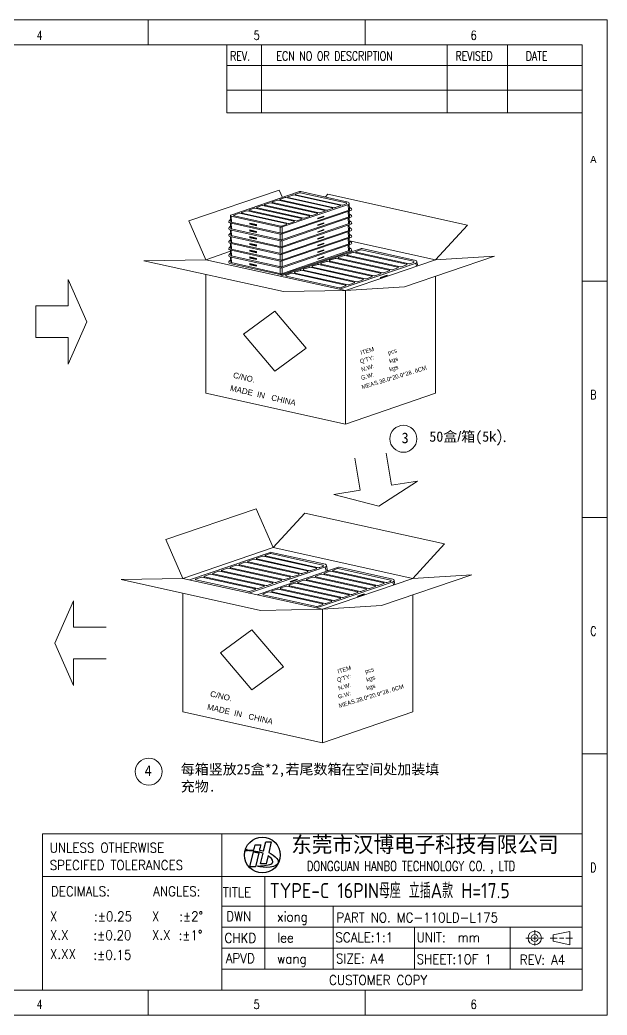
# Model space of a CAD drawing. Extents: x 2510 to 2661, y 709 to 762.
# Drawn here: x 2630.7 to 2661.3, y 709.4 to 761.1 of the extents above; entities that cross this region are included whole.
import ezdxf
from ezdxf.enums import TextEntityAlignment as Align

# ---------------------------------------------------------------- set-up
doc = ezdxf.new("R2010")
doc.units = 0
doc.header["$MEASUREMENT"] = 0
doc.layers.get('0').update_dxf_attribs({"linetype": 'CONTINUOUS', "lineweight": 20})
doc.layers.add('DIM', color=3, linetype='CONTINUOUS', lineweight=9)
doc.layers.add('HANBO', color=7, linetype='CONTINUOUS', lineweight=9)
doc.layers.add('layer 1', color=7, linetype='CONTINUOUS')
doc.styles.add('3.5号字', font='gbenor.shx', dxfattribs={"height": 3.5, "bigfont": 'gbcbig.shx'})
doc.styles.add('ROMANS', font='ROMANS.SHX', dxfattribs={"bigfont": 'gbcbig.shx'})
doc.styles.get("Standard").update_dxf_attribs({"font": 'simplex.shx', "bigfont": 'gbcbig.shx'})
doc.styles.add('txt', font='lereq.shx', dxfattribs={"width": 0.7, "bigfont": '@extfont2.shx'})
doc.styles.add('样式 1', font='gbenor.shx', dxfattribs={"height": 1.2, "bigfont": 'gbcbig.shx'})
doc.styles.add('細', font='')
doc.styles.get('細').set_extended_font_data('NSimSun')

# ---------------------------------------------------------------- blocks, each defined once
blk = doc.blocks.new('hanbo')
at = {"layer": 'layer 1'}
blk.add_ellipse((-2.076, 0.258), major_axis=(0, 1.277), ratio=1, dxfattribs=at)
at = {"layer": 'layer 1', "color": 7}
for points, knots in [([(-3.194, 0.688), (-3.194, 0.688), (-3.219, 0.622), (-3.219, 0.622), (-3.219, 0.622), (-3.219, 0.622), (-3.292, 0.603), (-3.292, 0.603), (-3.292, 0.603), (-3.292, 0.603), (-3.224, 0.573), (-3.224, 0.573), (-3.224, 0.573), (-3.224, 0.573), (-3.207, 0.502), (-3.207, 0.502), (-3.207, 0.502), (-3.207, 0.502), (-3.179, 0.571), (-3.179, 0.571), (-3.179, 0.571), (-3.179, 0.571), (-3.146, 0.58), (-3.146, 0.58), (-3.146, 0.58), (-2.9, 0.551), (-2.236, 0.485), (-2.026, 0.388), (-2.026, 0.388), (-2.026, 0.388), (-2.198, -0.362), (-2.198, -0.362), (-2.198, -0.362), (-2.198, -0.362), (-1.803, -0.362), (-1.803, -0.362), (-1.803, -0.362), (-1.803, -0.362), (-1.666, 0.218), (-1.666, 0.218), (-1.666, 0.218), (-1.666, 0.218), (-1.423, 0.048), (-1.354, -0.114), (-1.354, -0.114), (-1.285, -0.277), (-1.377, -0.349), (-1.465, -0.39), (-1.465, -0.39), (-1.657, -0.485), (-2.207, -0.521), (-2.417, -0.528), (-2.417, -0.528), (-2.417, -0.528), (-2.141, -0.62), (-1.774, -0.625), (-1.774, -0.625), (-1.407, -0.63), (-1.101, -0.543), (-0.999, -0.398), (-0.999, -0.398), (-0.897, -0.254), (-0.952, -0.084), (-1.037, 0.011), (-1.037, 0.011), (-1.194, 0.188), (-1.397, 0.34), (-1.615, 0.434), (-1.615, 0.434), (-1.615, 0.434), (-1.438, 1.196), (-1.438, 1.196), (-1.438, 1.196), (-1.438, 1.196), (-1.834, 1.196), (-1.834, 1.196), (-1.834, 1.196), (-1.834, 1.196), (-1.985, 0.553), (-1.985, 0.553), (-1.985, 0.553), (-1.985, 0.553), (-2.278, 0.601), (-2.286, 0.602), (-2.286, 0.602), (-2.283, 0.625), (-2.196, 0.983), (-2.196, 0.983), (-2.196, 0.983), (-2.196, 0.983), (-2.591, 0.983), (-2.591, 0.983), (-2.591, 0.983), (-2.62, 0.866), (-2.653, 0.735), (-2.679, 0.625), (-2.679, 0.625), (-2.679, 0.625), (-3.155, 0.61), (-3.155, 0.61), (-3.155, 0.61), (-3.155, 0.61), (-3.176, 0.616), (-3.176, 0.616), (-3.176, 0.616), (-3.176, 0.616), (-3.194, 0.688), (-3.194, 0.688)], [0, 0, 0, 0, 0.035714, 0.035714, 0.035714, 0.035714, 0.071429, 0.071429, 0.071429, 0.071429, 0.107143, 0.107143, 0.107143, 0.107143, 0.142857, 0.142857, 0.142857, 0.142857, 0.178571, 0.178571, 0.178571, 0.178571, 0.214286, 0.214286, 0.214286, 0.214286, 0.25, 0.25, 0.25, 0.25, 0.285714, 0.285714, 0.285714, 0.285714, 0.321429, 0.321429, 0.321429, 0.321429, 0.357143, 0.357143, 0.357143, 0.357143, 0.392857, 0.392857, 0.392857, 0.392857, 0.428571, 0.428571, 0.428571, 0.428571, 0.464286, 0.464286, 0.464286, 0.464286, 0.5, 0.5, 0.5, 0.5, 0.535714, 0.535714, 0.535714, 0.535714, 0.571429, 0.571429, 0.571429, 0.571429, 0.607143, 0.607143, 0.607143, 0.607143, 0.642857, 0.642857, 0.642857, 0.642857, 0.678571, 0.678571, 0.678571, 0.678571, 0.714286, 0.714286, 0.714286, 0.714286, 0.75, 0.75, 0.75, 0.75, 0.785714, 0.785714, 0.785714, 0.785714, 0.821429, 0.821429, 0.821429, 0.821429, 0.857143, 0.857143, 0.857143, 0.857143, 0.892857, 0.892857, 0.892857, 0.892857, 0.928571, 0.928571, 0.928571, 0.928571, 1, 1, 1, 1]), ([(-2.71, 0.482), (-2.71, 0.482), (-2.96, -0.577), (-2.96, -0.577), (-2.96, -0.577), (-2.96, -0.577), (-2.562, -0.577), (-2.562, -0.577), (-2.562, -0.577), (-2.562, -0.577), (-2.328, 0.422), (-2.328, 0.422), (-2.328, 0.422), (-2.328, 0.422), (-2.551, 0.466), (-2.71, 0.482)], [0, 0, 0, 0, 0.2, 0.2, 0.2, 0.2, 0.4, 0.4, 0.4, 0.4, 0.6, 0.6, 0.6, 0.6, 1, 1, 1, 1])]:
    blk.add_open_spline(points, degree=3, knots=knots, dxfattribs=at)
blk = doc.blocks.new('A$C741C6A7F')
at = {"linetype": 'ByBlock'}
for points in [[(70.01, -14.34), (70.21, -14.85), (75.22, -13.15), (75.02, -12.63)], [(13.56, -18.45), (13.63, -19.42), (19.17, -20.64), (19.11, -19.68)], [(13.56, -24.05), (13.63, -25.02), (19.17, -26.24), (19.11, -25.28)], [(70.01, -19.94), (70.21, -20.45), (75.22, -18.75), (75.02, -18.23)], [(70.01, -25.54), (70.21, -26.05), (75.22, -24.35), (75.02, -23.83)], [(13.56, -29.65), (13.63, -30.62), (19.17, -31.84), (19.11, -30.88)], [(70.01, -31.14), (70.21, -31.65), (75.22, -29.95), (75.02, -29.43)], [(13.56, -35.25), (13.63, -36.22), (19.17, -37.44), (19.11, -36.48)], [(13.56, -40.85), (13.63, -41.82), (19.17, -43.04), (19.11, -42.08)], [(70.01, -36.74), (70.21, -37.25), (75.22, -35.55), (75.02, -35.03)], [(70.01, -42.34), (70.21, -42.85), (75.22, -41.15), (75.02, -40.63)], [(13.56, -46.45), (13.63, -47.42), (19.17, -48.64), (19.11, -47.68)], [(70.01, -47.94), (70.21, -48.45), (75.22, -46.75), (75.02, -46.23)], [(13.56, -52.05), (13.63, -53.02), (19.17, -54.24), (19.11, -53.28)]]:
    blk.add_hatch(color=3, dxfattribs=at).paths.add_polyline_path(points)
at = {"color": 141, "linetype": 'ByBlock'}
for p, q in [((-2.19, -11.79), (54.94, 7.69)), ((32.47, -0.83), (36.52, 0.55)), ((37.06, 0.58), (75.89, -7.98)), ((38.86, 1.35), (42.9, 2.73)), ((38.89, 0.77), (77.72, -7.79)), ((43.44, 2.76), (82.27, -5.81)), ((45.24, 3.53), (49.29, 4.91)), ((45.27, 2.95), (84.1, -5.62)), ((49.82, 4.94), (88.65, -3.63)), ((51.62, 5.7), (54.9, 6.82)), ((51.65, 5.13), (90.48, -3.44)), ((55.44, 6.85), (93.57, -1.56)), ((56.02, 7.75), (95.38, -0.94)), ((6.94, -9.53), (10.99, -8.15)), ((11.53, -8.12), (50.35, -16.69)), ((13.32, -7.35), (17.37, -5.97)), ((13.35, -7.93), (52.18, -16.5)), ((17.91, -5.94), (56.74, -14.51)), ((19.71, -5.18), (23.75, -3.8)), ((19.74, -5.76), (58.57, -14.32)), ((24.29, -3.77), (63.12, -12.33)), ((26.09, -3), (30.14, -1.62)), ((26.12, -3.58), (64.95, -12.14)), ((30.68, -1.59), (69.5, -10.16)), ((32.5, -1.4), (71.33, -9.97)), ((95.49, -2.86), (39.78, -21.85)), ((96.2, -7.64), (40.03, -26.79)), ((97.59, -7.98), (40.52, -27.44)), ((82.3, -6.38), (78.25, -7.76)), ((88.69, -4.21), (84.64, -5.59)), ((93.62, -2.52), (91.02, -3.41)), ((95.22, -2.95), (95.58, -7.85)), ((96.17, -1.98), (96.54, -7.13)), ((96.41, -5.3), (97.81, -6.19)), ((-2.3, -15.46), (-3.53, -16.53)), ((-2.39, -12.6), (-2.25, -17.15)), ((-2.13, -12.75), (39.25, -21.88)), ((-1.76, -12.84), (-1.6, -17.68)), ((0.56, -11.71), (4.74, -10.28)), ((0.59, -12.28), (39.42, -20.85)), ((5.01, -10.27), (43.97, -18.86)), ((6.97, -10.11), (45.8, -18.67)), ((96.2, -13.24), (40.03, -32.39)), ((97.59, -13.58), (40.52, -33.04)), ((56.77, -15.09), (52.72, -16.47)), ((63.15, -12.91), (59.11, -14.29)), ((69.54, -10.73), (65.49, -12.11)), ((75.92, -8.56), (71.87, -9.94)), ((95.24, -8.79), (95.58, -13.45)), ((95.24, -14.39), (95.58, -19.05)), ((96.23, -8.45), (96.54, -12.73)), ((96.23, -14.05), (96.54, -18.33)), ((96.41, -10.9), (97.81, -11.79)), ((96.41, -16.5), (97.81, -17.39)), ((-2.3, -21.06), (-3.53, -22.13)), ((-3.09, -18.26), (38.91, -27.53)), ((-3.09, -23.86), (38.91, -33.13)), ((-2.39, -18.42), (-2.25, -22.75)), ((-2.39, -24.02), (-2.25, -28.35)), ((-1.86, -17.62), (39.76, -26.8)), ((-1.86, -23.22), (39.76, -32.4)), ((-1.75, -18.56), (-1.6, -23.28)), ((-1.75, -24.16), (-1.6, -28.88)), ((38.89, -21.8), (38.97, -26.63)), ((44, -19.44), (39.96, -20.82)), ((96.2, -18.84), (40.03, -37.99)), ((96.2, -24.44), (40.03, -43.59)), ((40.48, -21.61), (40.56, -26.61)), ((97.59, -19.18), (40.52, -38.64)), ((50.39, -17.26), (46.34, -18.64)), ((95.24, -19.99), (95.58, -24.65)), ((96.23, -19.65), (96.54, -23.93)), ((96.41, -22.1), (97.81, -22.99)), ((-2.3, -26.66), (-3.53, -27.73)), ((-2.3, -32.26), (-3.53, -33.33)), ((-3.09, -29.46), (38.91, -38.73)), ((-2.39, -29.62), (-2.25, -33.95)), ((-1.86, -28.82), (39.76, -38)), ((-1.75, -29.76), (-1.6, -34.48)), ((38.89, -27.52), (38.97, -32.23)), ((96.2, -30.04), (40.03, -49.19)), ((40.48, -27.45), (40.56, -32.21)), ((97.59, -24.78), (40.52, -44.24)), ((97.59, -30.38), (40.52, -49.84)), ((95.24, -25.59), (95.58, -30.25)), ((95.24, -31.19), (95.58, -35.85)), ((96.23, -25.25), (96.54, -29.53)), ((96.23, -30.85), (96.54, -35.13)), ((96.41, -27.7), (97.81, -28.59)), ((-2.3, -37.86), (-3.53, -38.93)), ((-3.09, -35.06), (38.91, -44.33)), ((-3.09, -40.66), (38.91, -49.93)), ((-2.39, -35.22), (-2.25, -39.55)), ((-2.39, -40.82), (-2.25, -45.15)), ((-1.86, -34.42), (39.76, -43.6)), ((-1.86, -40.02), (39.76, -49.2)), ((-1.75, -35.36), (-1.6, -40.08)), ((-1.75, -40.96), (-1.6, -45.68)), ((38.89, -33.12), (38.97, -37.83)), ((38.89, -38.72), (38.97, -43.43)), ((96.2, -35.64), (40.03, -54.79)), ((96.2, -41.24), (40.03, -60.39)), ((40.48, -33.05), (40.56, -37.81)), ((40.48, -38.65), (40.56, -43.41)), ((97.59, -35.98), (40.52, -55.44)), ((95.24, -36.79), (95.58, -41.45)), ((96.23, -36.45), (96.54, -40.73)), ((96.41, -33.3), (97.81, -34.19)), ((96.41, -38.9), (97.81, -39.79)), ((-2.3, -43.46), (-3.53, -44.53)), ((-2.3, -49.06), (-3.53, -50.13)), ((-3.09, -46.26), (38.91, -55.53)), ((-2.39, -46.42), (-2.25, -50.75)), ((-1.86, -45.62), (39.76, -54.8)), ((-1.75, -46.56), (-1.6, -51.28)), ((38.89, -44.32), (38.97, -49.03)), ((40.48, -44.25), (40.56, -49.01)), ((97.59, -41.58), (40.52, -61.04)), ((-3.09, -51.86), (38.91, -61.13)), ((-1.86, -51.22), (39.76, -60.4)), ((38.89, -49.92), (38.97, -54.63)), ((38.89, -55.52), (38.97, -60.23)), ((40.48, -49.85), (40.56, -54.61)), ((40.48, -55.45), (40.56, -60.21))]:
    blk.add_line(p, q, dxfattribs=at)
at = {"linetype": 'ByBlock'}
for p, q in [((75.02, -12.63), (70.01, -14.34)), ((70.01, -14.34), (70.21, -14.85)), ((75.22, -13.15), (70.21, -14.85)), ((75.02, -12.63), (75.22, -13.15)), ((13.56, -18.45), (19.11, -19.68)), ((13.56, -18.45), (13.63, -19.42)), ((13.56, -24.05), (19.11, -25.28)), ((13.56, -24.05), (13.63, -25.02)), ((13.63, -19.42), (19.17, -20.64)), ((19.11, -19.68), (19.17, -20.64)), ((75.02, -18.23), (70.01, -19.94)), ((70.01, -19.94), (70.21, -20.45)), ((75.02, -23.83), (70.01, -25.54)), ((75.22, -18.75), (70.21, -20.45)), ((75.22, -24.35), (70.21, -26.05)), ((75.02, -18.23), (75.22, -18.75)), ((75.02, -23.83), (75.22, -24.35)), ((13.56, -29.65), (19.11, -30.88)), ((13.56, -29.65), (13.63, -30.62)), ((13.63, -25.02), (19.17, -26.24)), ((13.63, -30.62), (19.17, -31.84)), ((19.11, -25.28), (19.17, -26.24)), ((19.11, -30.88), (19.17, -31.84)), ((70.01, -25.54), (70.21, -26.05)), ((75.02, -29.43), (70.01, -31.14)), ((70.01, -31.14), (70.21, -31.65)), ((75.22, -29.95), (70.21, -31.65)), ((75.02, -29.43), (75.22, -29.95)), ((13.56, -35.25), (19.11, -36.48)), ((13.56, -35.25), (13.63, -36.22)), ((13.56, -40.85), (19.11, -42.08)), ((13.56, -40.85), (13.63, -41.82)), ((13.63, -36.22), (19.17, -37.44)), ((19.11, -36.48), (19.17, -37.44)), ((75.02, -35.03), (70.01, -36.74)), ((70.01, -36.74), (70.21, -37.25)), ((75.02, -40.63), (70.01, -42.34)), ((75.22, -35.55), (70.21, -37.25)), ((75.22, -41.15), (70.21, -42.85)), ((75.02, -35.03), (75.22, -35.55)), ((75.02, -40.63), (75.22, -41.15)), ((13.56, -46.45), (19.11, -47.68)), ((13.56, -46.45), (13.63, -47.42)), ((13.63, -41.82), (19.17, -43.04)), ((13.63, -47.42), (19.17, -48.64)), ((19.11, -42.08), (19.17, -43.04)), ((19.11, -47.68), (19.17, -48.64)), ((70.01, -42.34), (70.21, -42.85)), ((75.02, -46.23), (70.01, -47.94)), ((70.01, -47.94), (70.21, -48.45)), ((75.22, -46.75), (70.21, -48.45)), ((75.02, -46.23), (75.22, -46.75)), ((13.56, -52.05), (13.63, -53.02)), ((13.56, -52.05), (19.11, -53.28)), ((13.63, -53.02), (19.17, -54.24)), ((19.11, -53.28), (19.17, -54.24))]:
    blk.add_line(p, q, dxfattribs=at)
at = {"color": 141, "linetype": 'ByBlock'}
for centre, radius, start, end in [((36.84, -0.39), 1, 77.56051, 108.82461), ((38.95, 1.07), 0.3, 108.82461, 257.56051), ((43.23, 1.78), 1, 77.56051, 108.82461), ((45.34, 3.24), 0.3, 108.82461, 257.56051), ((49.61, 3.96), 1, 77.56051, 108.82461), ((51.72, 5.42), 0.3, 108.82461, 257.56051), ((55.22, 5.87), 1, 77.56051, 108.82461), ((55.59, 5.79), 2, 77.56051, 108.82461), ((11.31, -9.1), 1, 77.56051, 108.82461), ((13.42, -7.64), 0.3, 108.82461, 257.56051), ((17.69, -6.92), 1, 77.56051, 108.82461), ((19.8, -5.46), 0.3, 108.82461, 257.56051), ((24.08, -4.74), 1, 77.56051, 108.82461), ((26.19, -3.29), 0.3, 108.82461, 257.56051), ((30.46, -2.57), 1, 77.56051, 108.82461), ((32.57, -1.11), 0.3, 108.82461, 257.56051), ((75.82, -8.27), 0.3, 288.82461, 77.56051), ((77.93, -6.82), 1, 257.56051, 288.82461), ((82.21, -6.1), 0.3, 288.82461, 77.56051), ((84.32, -4.64), 1, 257.56051, 288.82461), ((88.59, -3.92), 0.3, 288.82461, 77.56051), ((90.7, -2.46), 1, 257.56051, 288.82461), ((93.46, -2.05), 0.5, 288.82461, 77.56051), ((95.17, -1.91), 1, 288.82461, 77.56051), ((96.04, -7.17), 0.5, 288.82461, 4.14915), ((97.27, -7.04), 1, 288.82461, 57.47221), ((-2.03, -12.26), 0.5, 108.82461, 257.56051), ((0.65, -11.99), 0.3, 108.82461, 257.56051), ((4.9, -10.75), 0.5, 77.56051, 108.82461), ((7.04, -9.81), 0.3, 108.82461, 257.56051), ((56.67, -14.8), 0.3, 288.82461, 77.56051), ((58.78, -13.34), 1, 257.56051, 288.82461), ((63.06, -12.63), 0.3, 288.82461, 77.56051), ((65.17, -11.17), 1, 257.56051, 288.82461), ((69.44, -10.45), 0.3, 288.82461, 77.56051), ((71.55, -8.99), 1, 257.56051, 288.82461), ((96.04, -12.77), 0.5, 288.82461, 4.14915), ((97.27, -12.64), 1, 288.82461, 57.47221), ((-2.87, -17.29), 1, 131.14797, 257.56051), ((-2.87, -22.89), 1, 131.14797, 257.56051), ((-1.75, -17.13), 0.5, 181.83708, 257.56051), ((-1.75, -22.73), 0.5, 181.83708, 257.56051), ((39.46, -20.9), 1, 257.56051, 288.82461), ((39.63, -19.87), 1, 257.56051, 288.82461), ((43.91, -19.15), 0.3, 288.82461, 77.56051), ((46.02, -17.7), 1, 257.56051, 288.82461), ((50.29, -16.98), 0.3, 288.82461, 77.56051), ((96.04, -18.37), 0.5, 288.82461, 4.14915), ((96.04, -23.97), 0.5, 288.82461, 4.14915), ((97.27, -18.24), 1, 288.82461, 57.47221), ((97.27, -23.84), 1, 288.82461, 57.47221), ((-2.87, -28.49), 1, 131.14797, 257.56051), ((-1.75, -28.33), 0.5, 181.83708, 257.56051), ((39.56, -24.6), 3, 257.56051, 288.82461), ((39.87, -26.31), 0.5, 257.56051, 288.82461), ((39.87, -31.91), 0.5, 257.56051, 288.82461), ((96.04, -29.57), 0.5, 288.82461, 4.14915), ((97.27, -29.44), 1, 288.82461, 57.47221), ((-2.87, -34.09), 1, 131.14797, 257.56051), ((-2.87, -39.69), 1, 131.14797, 257.56051), ((-1.75, -33.93), 0.5, 181.83708, 257.56051), ((-1.75, -39.53), 0.5, 181.83708, 257.56051), ((39.56, -30.2), 3, 257.56051, 288.82461), ((39.56, -35.8), 3, 257.56051, 288.82461), ((39.87, -37.51), 0.5, 257.56051, 288.82461), ((96.04, -35.17), 0.5, 288.82461, 4.14915), ((96.04, -40.77), 0.5, 288.82461, 4.14915), ((97.27, -35.04), 1, 288.82461, 57.47221), ((97.27, -40.64), 1, 288.82461, 57.47221), ((-2.87, -45.29), 1, 131.14797, 257.56051), ((-1.75, -45.13), 0.5, 181.83708, 257.56051), ((39.56, -41.4), 3, 257.56051, 288.82461), ((39.87, -43.11), 0.5, 257.56051, 288.82461), ((39.87, -48.71), 0.5, 257.56051, 288.82461), ((-2.87, -50.89), 1, 131.14797, 257.56051), ((-1.75, -50.73), 0.5, 181.83708, 257.56051), ((39.56, -47), 3, 257.56051, 288.82461), ((39.56, -52.6), 3, 257.56051, 288.82461), ((39.87, -54.31), 0.5, 257.56051, 288.82461), ((39.56, -58.2), 3, 257.56051, 288.82461), ((39.87, -59.91), 0.5, 257.56051, 288.82461)]:
    blk.add_arc(centre, radius, start, end, dxfattribs=at)

msp = doc.modelspace()

# ---------------------------------------------------------------- hatches: boundary and pattern name
at = {"linetype": 'ByBlock'}
for points in [[(2649.47, 747.724), (2649.484, 747.687), (2649.841, 747.809), (2649.827, 747.846)], [(2644.775, 731.911), (2644.789, 731.875), (2645.145, 731.996), (2645.132, 732.033)], [(2648.278, 731.153), (2648.292, 731.117), (2648.648, 731.238), (2648.635, 731.275)]]:
    msp.add_hatch(color=3, dxfattribs=at).paths.add_polyline_path(points)

# ---------------------------------------------------------------- linework, layer by layer
for p, q in [((2639.505, 750.664), (2644.204, 752.266)), ((2644.372, 751.882), (2644.204, 752.266)), ((2646.606, 751.909), (2646.734, 752.049)), ((2646.734, 752.049), (2653.996, 750.447)), ((2640.384, 748.647), (2639.505, 750.664)), ((2652.346, 748.647), (2653.996, 750.447)), ((2647.86, 749.637), (2652.346, 748.647)), ((2640.384, 748.647), (2641.674, 749.087)), ((2650.718, 747.237), (2655.417, 748.839)), ((2652.346, 748.647), (2655.417, 748.839)), ((2640.384, 748.647), (2637.165, 748.589)), ((2637.165, 748.589), (2644.427, 746.987)), ((2640.384, 748.647), (2647.647, 747.045)), ((2647.647, 747.045), (2652.346, 748.647)), ((2640.384, 747.879), (2640.384, 741.705)), ((2649.827, 747.846), (2649.47, 747.724)), ((2649.47, 747.724), (2649.484, 747.687)), ((2649.841, 747.809), (2649.484, 747.687)), ((2649.827, 747.846), (2649.841, 747.809)), ((2652.346, 747.792), (2652.346, 741.705)), ((2647.647, 747.045), (2650.718, 747.237)), ((2644.427, 746.987), (2647.647, 747.045)), ((2647.647, 747.045), (2647.647, 740.103)), ((2643.981, 745.974), (2642.347, 744.773)), ((2645.615, 744.052), (2643.981, 745.974)), ((2643.981, 742.85), (2642.347, 744.773)), ((2645.615, 744.052), (2643.981, 742.85)), ((2640.384, 741.705), (2647.647, 740.103)), ((2647.647, 740.103), (2652.346, 741.705)), ((2638.313, 734.093), (2643.012, 735.695)), ((2643.891, 733.679), (2643.012, 735.695)), ((2643.891, 733.679), (2645.541, 735.478)), ((2645.541, 735.478), (2652.804, 733.876)), ((2639.192, 732.077), (2638.313, 734.093)), ((2651.154, 732.077), (2652.804, 733.876)), ((2639.192, 732.077), (2643.891, 733.679)), ((2643.891, 733.679), (2651.154, 732.077)), ((2649.525, 730.666), (2654.225, 732.268)), ((2651.154, 732.077), (2654.225, 732.268)), ((2639.192, 732.077), (2635.972, 732.018)), ((2635.972, 732.018), (2643.235, 730.416)), ((2639.192, 732.077), (2646.455, 730.475)), ((2645.132, 732.033), (2644.775, 731.911)), ((2644.775, 731.911), (2644.789, 731.875)), ((2645.145, 731.996), (2644.789, 731.875)), ((2645.132, 732.033), (2645.145, 731.996)), ((2646.455, 730.475), (2651.154, 732.077)), ((2639.192, 731.308), (2639.192, 725.135)), ((2648.635, 731.275), (2648.278, 731.153)), ((2648.278, 731.153), (2648.292, 731.117)), ((2648.648, 731.238), (2648.292, 731.117)), ((2648.635, 731.275), (2648.648, 731.238)), ((2651.154, 731.221), (2651.154, 725.135)), ((2646.455, 730.475), (2649.525, 730.666)), ((2643.235, 730.416), (2646.455, 730.475)), ((2646.455, 730.475), (2646.455, 723.533)), ((2642.789, 729.404), (2641.155, 728.202)), ((2644.423, 727.481), (2642.789, 729.404)), ((2642.789, 726.28), (2641.155, 728.202)), ((2644.423, 727.481), (2642.789, 726.28)), ((2639.192, 725.135), (2646.455, 723.533)), ((2646.455, 723.533), (2651.154, 725.135))]:
    msp.add_line(p, q, dxfattribs=at)
at = {"color": 141, "linetype": 'ByBlock'}
for p, q in [((2648.438, 749.222), (2644.25, 747.795)), ((2647.293, 748.771), (2647.581, 748.869)), ((2647.619, 748.872), (2650.384, 748.262)), ((2647.747, 748.926), (2648.035, 749.024)), ((2647.75, 748.885), (2650.514, 748.275)), ((2648.074, 749.027), (2650.838, 748.417)), ((2648.202, 749.081), (2648.435, 749.161)), ((2648.204, 749.04), (2650.969, 748.43)), ((2648.474, 749.163), (2651.189, 748.564)), ((2648.515, 749.227), (2651.318, 748.608)), ((2645.475, 748.151), (2645.763, 748.25)), ((2645.801, 748.252), (2648.566, 747.642)), ((2645.929, 748.306), (2646.218, 748.405)), ((2645.932, 748.265), (2648.696, 747.655)), ((2646.256, 748.407), (2649.02, 747.797)), ((2646.384, 748.461), (2646.672, 748.56)), ((2646.386, 748.42), (2649.151, 747.81)), ((2646.71, 748.562), (2649.475, 747.952)), ((2646.838, 748.616), (2647.126, 748.715)), ((2646.841, 748.575), (2649.605, 747.965)), ((2647.165, 748.717), (2649.929, 748.107)), ((2647.295, 748.73), (2650.06, 748.12)), ((2651.325, 748.471), (2647.34, 747.113)), ((2650.841, 748.376), (2650.552, 748.277)), ((2651.192, 748.496), (2651.007, 748.432)), ((2651.314, 748.468), (2651.347, 748.307)), ((2651.373, 748.536), (2651.416, 748.33)), ((2644.566, 747.842), (2644.863, 747.943)), ((2644.568, 747.801), (2647.333, 747.191)), ((2644.883, 747.944), (2647.657, 747.332)), ((2645.02, 747.997), (2645.309, 748.095)), ((2645.023, 747.955), (2647.787, 747.346)), ((2645.347, 748.097), (2648.112, 747.487)), ((2645.477, 748.11), (2648.242, 747.501)), ((2649.023, 747.756), (2648.735, 747.658)), ((2649.477, 747.911), (2649.189, 747.813)), ((2649.932, 748.066), (2649.644, 747.968)), ((2650.386, 748.221), (2650.098, 748.122)), ((2647.659, 747.291), (2647.371, 747.193)), ((2648.114, 747.446), (2647.826, 747.348)), ((2648.568, 747.601), (2648.28, 747.503)), ((2639.541, 732), (2643.73, 733.428)), ((2643.039, 733.131), (2643.327, 733.23)), ((2643.365, 733.232), (2646.13, 732.622)), ((2643.493, 733.286), (2643.727, 733.366)), ((2643.495, 733.245), (2646.26, 732.635)), ((2643.765, 733.368), (2646.48, 732.769)), ((2643.806, 733.432), (2646.609, 732.814)), ((2641.675, 732.667), (2641.963, 732.765)), ((2642.002, 732.767), (2644.766, 732.157)), ((2642.13, 732.821), (2642.418, 732.92)), ((2642.132, 732.78), (2644.897, 732.171)), ((2642.456, 732.922), (2645.221, 732.312)), ((2642.584, 732.976), (2642.872, 733.075)), ((2642.586, 732.935), (2645.351, 732.325)), ((2642.911, 733.077), (2645.675, 732.467)), ((2643.041, 733.09), (2645.806, 732.48)), ((2646.484, 732.701), (2646.298, 732.637)), ((2646.665, 732.742), (2646.72, 732.473)), ((2640.312, 732.202), (2640.6, 732.3)), ((2640.638, 732.302), (2643.403, 731.692)), ((2640.766, 732.357), (2641.054, 732.455)), ((2640.768, 732.316), (2643.533, 731.706)), ((2641.093, 732.457), (2643.857, 731.847)), ((2641.221, 732.512), (2641.509, 732.61)), ((2641.223, 732.47), (2643.988, 731.861)), ((2641.547, 732.612), (2644.312, 732.002)), ((2641.677, 732.625), (2644.442, 732.016)), ((2646.616, 732.677), (2642.631, 731.318)), ((2647.246, 732.652), (2643.058, 731.224)), ((2645.223, 732.271), (2644.935, 732.173)), ((2645.678, 732.426), (2645.389, 732.328)), ((2646.132, 732.581), (2645.844, 732.483)), ((2646.1, 732.201), (2646.389, 732.299)), ((2646.427, 732.301), (2649.192, 731.691)), ((2646.555, 732.356), (2646.843, 732.454)), ((2646.557, 732.315), (2649.322, 731.705)), ((2646.605, 732.673), (2646.651, 732.449)), ((2646.881, 732.456), (2649.646, 731.846)), ((2647.009, 732.511), (2647.243, 732.59)), ((2647.012, 732.47), (2649.776, 731.86)), ((2647.281, 732.592), (2649.996, 731.993)), ((2647.323, 732.656), (2650.125, 732.038)), ((2639.857, 732.047), (2640.155, 732.148)), ((2639.859, 732.006), (2642.624, 731.396)), ((2640.174, 732.149), (2642.948, 731.537)), ((2640.314, 732.161), (2643.079, 731.551)), ((2643.86, 731.806), (2643.571, 731.708)), ((2644.314, 731.961), (2644.026, 731.863)), ((2644.282, 731.581), (2644.571, 731.679)), ((2644.769, 732.116), (2644.48, 732.018)), ((2644.609, 731.681), (2647.374, 731.072)), ((2644.737, 731.736), (2645.025, 731.834)), ((2644.739, 731.695), (2647.504, 731.085)), ((2645.063, 731.836), (2647.828, 731.226)), ((2645.191, 731.891), (2645.48, 731.989)), ((2645.194, 731.85), (2647.958, 731.24)), ((2645.518, 731.991), (2648.283, 731.381)), ((2645.646, 732.046), (2645.934, 732.144)), ((2645.648, 732.005), (2648.413, 731.395)), ((2645.972, 732.146), (2648.737, 731.536)), ((2646.103, 732.16), (2648.867, 731.55)), ((2650.133, 731.901), (2646.148, 730.542)), ((2649.648, 731.805), (2649.36, 731.707)), ((2650, 731.925), (2649.815, 731.862)), ((2650.122, 731.897), (2650.155, 731.736)), ((2650.181, 731.966), (2650.223, 731.76)), ((2642.951, 731.496), (2642.662, 731.398)), ((2643.405, 731.651), (2643.117, 731.553)), ((2643.373, 731.271), (2643.671, 731.373)), ((2643.376, 731.23), (2646.14, 730.62)), ((2643.69, 731.374), (2646.465, 730.762)), ((2643.828, 731.426), (2644.116, 731.524)), ((2643.83, 731.385), (2646.595, 730.775)), ((2644.155, 731.526), (2646.919, 730.917)), ((2644.285, 731.54), (2647.049, 730.93)), ((2647.83, 731.185), (2647.542, 731.087)), ((2648.285, 731.34), (2647.997, 731.242)), ((2648.739, 731.495), (2648.451, 731.397)), ((2649.194, 731.65), (2648.906, 731.552)), ((2646.467, 730.721), (2646.179, 730.622)), ((2646.921, 730.876), (2646.633, 730.777)), ((2647.376, 731.03), (2647.088, 730.932))]:
    msp.add_line(p, q, dxfattribs=at)
for centre, radius, start, end in [((2647.3, 748.751), 0.0214, 108.8246, 257.5605), ((2647.604, 748.802), 0.0712, 77.5605, 108.8246), ((2647.754, 748.906), 0.0214, 108.8246, 257.5605), ((2648.058, 748.957), 0.0712, 77.5605, 108.8246), ((2648.209, 749.061), 0.0214, 108.8246, 257.5605), ((2648.458, 749.093), 0.0712, 77.5605, 108.8246), ((2648.484, 749.088), 0.142, 77.5605, 108.8246), ((2645.786, 748.182), 0.0712, 77.5605, 108.8246), ((2645.936, 748.286), 0.0214, 108.8246, 257.5605), ((2646.24, 748.337), 0.0712, 77.5605, 108.8246), ((2646.391, 748.441), 0.0214, 108.8246, 257.5605), ((2646.695, 748.492), 0.0712, 77.5605, 108.8246), ((2646.845, 748.596), 0.0214, 108.8246, 257.5605), ((2647.149, 748.647), 0.0712, 77.5605, 108.8246), ((2650.379, 748.241), 0.0214, 288.8246, 77.5605), ((2650.53, 748.345), 0.0712, 257.5605, 288.8246), ((2650.834, 748.396), 0.0214, 288.8246, 77.5605), ((2650.984, 748.5), 0.0712, 257.5605, 288.8246), ((2651.181, 748.529), 0.0356, 288.8246, 77.5605), ((2651.302, 748.539), 0.0712, 288.8246, 77.5605), ((2644.573, 747.821), 0.0214, 108.8246, 257.5605), ((2644.875, 747.909), 0.0356, 77.5605, 108.8246), ((2645.027, 747.976), 0.0214, 108.8246, 257.5605), ((2645.332, 748.027), 0.0712, 77.5605, 108.8246), ((2645.482, 748.131), 0.0214, 108.8246, 257.5605), ((2649.016, 747.776), 0.0214, 288.8246, 77.5605), ((2649.166, 747.88), 0.0712, 257.5605, 288.8246), ((2649.47, 747.931), 0.0214, 288.8246, 77.5605), ((2649.621, 748.035), 0.0712, 257.5605, 288.8246), ((2649.925, 748.086), 0.0214, 288.8246, 77.5605), ((2650.075, 748.19), 0.0712, 257.5605, 288.8246), ((2647.348, 747.26), 0.0712, 257.5605, 288.8246), ((2647.652, 747.311), 0.0214, 288.8246, 77.5605), ((2647.803, 747.415), 0.0712, 257.5605, 288.8246), ((2648.107, 747.466), 0.0214, 288.8246, 77.5605), ((2648.257, 747.57), 0.0712, 257.5605, 288.8246), ((2648.561, 747.621), 0.0214, 288.8246, 77.5605), ((2648.712, 747.725), 0.0712, 257.5605, 288.8246), ((2643.35, 733.162), 0.0712, 77.5605, 108.8246), ((2643.5, 733.266), 0.0214, 108.8246, 257.5605), ((2643.75, 733.298), 0.0712, 77.5605, 108.8246), ((2643.776, 733.293), 0.142, 77.5605, 108.8246), ((2641.986, 732.697), 0.0712, 77.5605, 108.8246), ((2642.137, 732.801), 0.0214, 108.8246, 257.5605), ((2642.441, 732.852), 0.0712, 77.5605, 108.8246), ((2642.591, 732.956), 0.0214, 108.8246, 257.5605), ((2642.895, 733.007), 0.0712, 77.5605, 108.8246), ((2643.045, 733.111), 0.0214, 108.8246, 257.5605), ((2646.472, 732.734), 0.0356, 288.8246, 77.5605), ((2646.594, 732.744), 0.0712, 288.8246, 77.5605), ((2640.319, 732.181), 0.0214, 108.8246, 257.5605), ((2640.623, 732.233), 0.0712, 77.5605, 108.8246), ((2640.773, 732.336), 0.0214, 108.8246, 257.5605), ((2641.077, 732.387), 0.0712, 77.5605, 108.8246), ((2641.228, 732.491), 0.0214, 108.8246, 257.5605), ((2641.532, 732.542), 0.0712, 77.5605, 108.8246), ((2641.682, 732.646), 0.0214, 108.8246, 257.5605), ((2645.216, 732.291), 0.0214, 288.8246, 77.5605), ((2645.366, 732.395), 0.0712, 257.5605, 288.8246), ((2645.671, 732.446), 0.0214, 288.8246, 77.5605), ((2645.821, 732.55), 0.0712, 257.5605, 288.8246), ((2646.107, 732.181), 0.0214, 108.8246, 257.5605), ((2646.125, 732.601), 0.0214, 288.8246, 77.5605), ((2646.275, 732.705), 0.0712, 257.5605, 288.8246), ((2646.412, 732.232), 0.0712, 77.5605, 108.8246), ((2646.562, 732.335), 0.0214, 108.8246, 257.5605), ((2646.866, 732.387), 0.0712, 77.5605, 108.8246), ((2647.016, 732.49), 0.0214, 108.8246, 257.5605), ((2647.266, 732.523), 0.0712, 77.5605, 108.8246), ((2647.292, 732.517), 0.142, 77.5605, 108.8246), ((2639.864, 732.027), 0.0214, 108.8246, 257.5605), ((2640.166, 732.115), 0.0356, 77.5605, 108.8246), ((2643.398, 731.671), 0.0214, 288.8246, 77.5605), ((2643.548, 731.775), 0.0712, 257.5605, 288.8246), ((2643.853, 731.826), 0.0214, 288.8246, 77.5605), ((2644.003, 731.93), 0.0712, 257.5605, 288.8246), ((2644.307, 731.981), 0.0214, 288.8246, 77.5605), ((2644.457, 732.085), 0.0712, 257.5605, 288.8246), ((2644.594, 731.612), 0.0712, 77.5605, 108.8246), ((2644.744, 731.716), 0.0214, 108.8246, 257.5605), ((2644.762, 732.136), 0.0214, 288.8246, 77.5605), ((2644.912, 732.24), 0.0712, 257.5605, 288.8246), ((2645.048, 731.767), 0.0712, 77.5605, 108.8246), ((2645.198, 731.871), 0.0214, 108.8246, 257.5605), ((2645.503, 731.922), 0.0712, 77.5605, 108.8246), ((2645.653, 732.026), 0.0214, 108.8246, 257.5605), ((2645.957, 732.077), 0.0712, 77.5605, 108.8246), ((2649.187, 731.67), 0.0214, 288.8246, 77.5605), ((2649.337, 731.774), 0.0712, 257.5605, 288.8246), ((2649.641, 731.825), 0.0214, 288.8246, 77.5605), ((2649.792, 731.929), 0.0712, 257.5605, 288.8246), ((2649.988, 731.959), 0.0356, 288.8246, 77.5605), ((2650.11, 731.968), 0.0712, 288.8246, 77.5605), ((2642.639, 731.465), 0.0712, 257.5605, 288.8246), ((2642.944, 731.516), 0.0214, 288.8246, 77.5605), ((2643.094, 731.62), 0.0712, 257.5605, 288.8246), ((2643.38, 731.251), 0.0214, 108.8246, 257.5605), ((2643.683, 731.339), 0.0356, 77.5605, 108.8246), ((2643.835, 731.406), 0.0214, 108.8246, 257.5605), ((2644.139, 731.457), 0.0712, 77.5605, 108.8246), ((2644.289, 731.561), 0.0214, 108.8246, 257.5605), ((2647.824, 731.206), 0.0214, 288.8246, 77.5605), ((2647.974, 731.309), 0.0712, 257.5605, 288.8246), ((2648.278, 731.361), 0.0214, 288.8246, 77.5605), ((2648.428, 731.464), 0.0712, 257.5605, 288.8246), ((2648.733, 731.515), 0.0214, 288.8246, 77.5605), ((2648.883, 731.619), 0.0712, 257.5605, 288.8246), ((2646.46, 730.741), 0.0214, 288.8246, 77.5605), ((2646.61, 730.845), 0.0712, 257.5605, 288.8246), ((2646.915, 730.896), 0.0214, 288.8246, 77.5605), ((2647.065, 731), 0.0712, 257.5605, 288.8246), ((2647.369, 731.051), 0.0214, 288.8246, 77.5605), ((2647.519, 731.155), 0.0712, 257.5605, 288.8246), ((2646.156, 730.69), 0.0712, 257.5605, 288.8246)]:
    msp.add_arc(centre, radius, start, end, dxfattribs=at)
at = {"layer": 'DIM', "color": 240, "linetype": 'ByBlock'}
for p, q in [((2634.2, 745.425), (2633.224, 747.628)), ((2633.224, 747.628), (2633.224, 746.251)), ((2633.224, 746.251), (2631.539, 746.251)), ((2631.539, 746.251), (2631.539, 744.6)), ((2633.224, 743.223), (2634.2, 745.425)), ((2633.224, 744.6), (2631.539, 744.6)), ((2633.224, 744.6), (2633.224, 743.223)), ((2650.046, 736.922), (2649.779, 738.586)), ((2648.415, 736.66), (2648.148, 738.325)), ((2651.405, 737.14), (2649.385, 735.828)), ((2650.046, 736.922), (2651.405, 737.14)), ((2647.056, 736.443), (2648.415, 736.66)), ((2649.385, 735.828), (2647.056, 736.443)), ((2632.532, 728.717), (2633.507, 730.919)), ((2633.507, 730.919), (2633.507, 729.542)), ((2633.507, 729.542), (2635.193, 729.542)), ((2633.507, 726.514), (2632.532, 728.717)), ((2633.507, 727.891), (2633.507, 726.514)), ((2633.507, 727.891), (2635.193, 727.891))]:
    msp.add_line(p, q, dxfattribs=at)
at = {"layer": 'DIM', "linetype": 'ByBlock'}
for centre in [(2650.67, 739.338), (2637.416, 722.033)]:
    msp.add_circle(centre, 0.702, dxfattribs=at)
at = {"layer": 'HANBO'}
for p, q in [((2637.382, 759.823), (2637.382, 761.117)), ((2648.68, 759.823), (2648.68, 761.117)), ((2641.472, 759.823), (2641.472, 758.741)), ((2643.275, 759.823), (2643.275, 756.293)), ((2652.955, 759.823), (2652.955, 756.293)), ((2656.088, 759.823), (2656.088, 756.293)), ((2641.472, 758.741), (2659.977, 758.741)), ((2659.977, 757.47), (2641.472, 757.47)), ((2659.977, 756.293), (2641.472, 756.293)), ((2659.977, 747.534), (2661.271, 747.534)), ((2659.977, 735.245), (2661.271, 735.245)), ((2659.977, 722.955), (2661.271, 722.955)), ((2631.894, 718.789), (2659.979, 718.789)), ((2643.464, 711.761), (2643.464, 716.58)), ((2641.255, 715.044), (2659.977, 715.044)), ((2647.016, 711.761), (2647.016, 715.044)), ((2641.255, 713.95), (2659.977, 713.95)), ((2651.24, 713.95), (2651.24, 711.761)), ((2656.222, 713.95), (2656.222, 711.761)), ((2657.504, 713.602), (2657.504, 713.786)), ((2658.463, 713.539), (2659.323, 713.727)), ((2659.323, 713.727), (2659.323, 713.029)), ((2657.28, 713.378), (2657.043, 713.378)), ((2657.392, 713.378), (2657.616, 713.378)), ((2657.504, 713.266), (2657.504, 713.49)), ((2657.504, 713.154), (2657.504, 712.987)), ((2657.728, 713.378), (2657.965, 713.378)), ((2658.674, 713.378), (2658.303, 713.378)), ((2658.463, 713.539), (2658.463, 713.219)), ((2658.463, 713.219), (2659.323, 713.029)), ((2658.786, 713.378), (2659.01, 713.378)), ((2659.122, 713.378), (2659.463, 713.378)), ((2641.255, 712.855), (2659.977, 712.855)), ((2641.255, 711.761), (2659.977, 711.761)), ((2637.382, 710.666), (2637.382, 709.373)), ((2648.68, 710.666), (2648.68, 709.373))]:
    msp.add_line(p, q, dxfattribs=at)
at = {"layer": 'HANBO', "color": 7, "linetype": 'Continuous'}
for p, q in [((2641.472, 759.823), (2641.472, 756.293)), ((2631.894, 718.789), (2631.894, 710.666)), ((2641.214, 710.666), (2641.214, 718.789)), ((2631.894, 716.58), (2659.977, 716.58))]:
    msp.add_line(p, q, dxfattribs=at)
at = {"layer": 'HANBO', "linetype": 'Continuous', "lineweight": 0}
for points in [[(2588.351, 761.117), (2661.271, 761.117), (2661.271, 709.373), (2588.351, 709.373)], [(2589.644, 759.823), (2659.977, 759.823), (2659.98, 710.666), (2589.644, 710.666)]]:
    msp.add_lwpolyline(points, close=True, dxfattribs=at)
at = {"layer": 'HANBO'}
for radius in [0.349, 0.183]:
    msp.add_circle((2657.504, 713.378), radius, dxfattribs=at)

# ---------------------------------------------------------------- block references
at = {"color": 141, "linetype": 'ByBlock', "xscale": 0.06265616582431958, "yscale": 0.06265616582431958, "zscale": 0.06265616582431958}
msp.add_blockref('A$C741C6A7F', (2641.821, 751.705), dxfattribs=at)
at = {"layer": 'HANBO', "xscale": 0.7302858393600004, "yscale": 0.7302858393600004, "zscale": 0.7302858393600004}
msp.add_blockref('hanbo', (2644.844, 717.507), dxfattribs=at)

# ---------------------------------------------------------------- texts
at = {"color": 2, "linetype": 'ByBlock', "attachment_point": 1, "style": '細'}
for s, insert, char_height, width, rotation in [('{\\fArial|b0|i0|c0|p32;ITEM}', (2648.405, 743.907), 0.21779, 2.58347, 16.9259), ("{\\fArial|b0|i0|c0|p32;Q'TY:         pcs}", (2648.374, 743.46), 0.21779, 2.58347, 16.9259), ('{\\fArial|b0|i0|c0|p32;G.W:          kgs}', (2648.433, 742.595), 0.21779, 2.58347, 16.9259), ('{\\fArial|b0|i0|c0|p32;N.W:          kgs}', (2648.444, 743.034), 0.21779, 2.58347, 16.9259), ('{\\fArial|b0|i0|c0|p32;MEAS.38.0*20.\\fNSimSun|b0|i0|c134|p32;0\\fArial|b0|i0|c0|p32;*\\fNSimSun|b0|i0|c134|p32;28.0\\fArial|b0|i0|c0|p32;CM}', (2648.469, 742.122), 0.217793, 2.58347, 16.9259), ('{\\fArial|b0|i0|c0|p32;C/NO.}', (2641.848, 742.805), 0.29806, 4.67263, 346.9388), ('{\\fArial|b0|i0|c0|p32;MADE  IN   CHINA}', (2641.695, 742.132), 0.29806, 4.67263, 346.9388), ('{\\fArial|b0|i0|c0|p32;ITEM}', (2647.212, 727.337), 0.21779, 2.58347, 16.9259), ("{\\fArial|b0|i0|c0|p32;Q'TY:         pcs}", (2647.181, 726.89), 0.21779, 2.58347, 16.9259), ('{\\fArial|b0|i0|c0|p32;G.W:          kgs}', (2647.241, 726.025), 0.21779, 2.58347, 16.9259), ('{\\fArial|b0|i0|c0|p32;N.W:          kgs}', (2647.252, 726.463), 0.21779, 2.58347, 16.9259), ('{\\fArial|b0|i0|c0|p32;MEAS.38.0*20.\\fNSimSun|b0|i0|c134|p32;0\\fArial|b0|i0|c0|p32;*\\fNSimSun|b0|i0|c134|p32;28.0\\fArial|b0|i0|c0|p32;CM}', (2647.277, 725.551), 0.217793, 2.58347, 16.9259), ('{\\fArial|b0|i0|c0|p32;C/NO.}', (2640.656, 726.235), 0.29806, 4.67263, 346.9388), ('{\\fArial|b0|i0|c0|p32;MADE  IN   CHINA}', (2640.503, 725.561), 0.29806, 4.67263, 346.9388)]:
    msp.add_mtext(s, dxfattribs=dict(at, insert=insert, char_height=char_height, width=width, rotation=rotation))
at = {"layer": 'DIM', "linetype": 'ByBlock', "char_height": 0.55085, "width": 0.06914, "attachment_point": 1, "style": '細'}
for s, insert in [('{\\fSimSun|b0|i0|c134|p54;3}', (2650.572, 739.66)), ('{\\fSimSun|b0|i0|c134|p54;4}', (2637.199, 722.354))]:
    msp.add_mtext(s, dxfattribs=dict(at, insert=insert))
at = {"layer": 'DIM', "linetype": 'ByBlock', "attachment_point": 1}
for s, insert, char_height, width in [('{\\fSimSun|b0|i0|c134|p54;50盒\\fArial|b0|i0|c0|p32;/\\fSimSun|b0|i0|c134|p54;箱(5\\fArial|b0|i0|c0|p32;k}).', (2652.019, 739.72), 0.533302, 13.00784), ('{\\fSimSun|b0|i0|c134|p54;每箱竖放25盒*2,若尾数箱在空间处加装填充物.}', (2639.082, 722.421), 0.5333, 13.94708)]:
    msp.add_mtext(s, dxfattribs=dict(at, insert=insert, char_height=char_height, width=width))
at = {"layer": 'HANBO', "style": 'ROMANS', "width": 0.75}
for s, p in [('4', (2631.733, 760.082)), ('5', (2643.031, 760.082)), ('6', (2654.328, 760.082)), ('B', (2660.556, 741.389)), ('C', (2660.556, 729.1)), ('D', (2660.556, 716.811)), ('4', (2631.733, 709.691)), ('5', (2643.031, 709.691)), ('6', (2654.328, 709.691))]:
    msp.add_text(s, height=0.475, dxfattribs=at).set_placement(p, align=Align.CENTER)
at = {"layer": 'HANBO', "style": 'ROMANS'}
for s, height, width, p in [('REV.', 0.4751, 0.75, (2641.652, 759.004)), ('ECN NO OR DESCRIPTION', 0.47515, 0.75, (2644.063, 759.004)), ('REVISED', 0.4751, 0.75, (2653.385, 759.004)), ('DATE', 0.4751, 0.75, (2657.039, 759.004)), ('UNLESS OTHERWISE  ', 0.5028, 0.9, (2632.26, 717.824)), ('SPECIFED TOLERANCES', 0.5028, 0.9, (2632.26, 716.919)), ('DONGGUAN HANBO TECHNOLOGY CO. , LTD', 0.5028, 0.75, (2645.645, 716.871)), ('DECIMALS:', 0.5028, 0.9, (2632.328, 715.556)), ('ANGLES:', 0.5028, 0.9, (2637.645, 715.556)), ('TITLE', 0.5028, 0.9, (2641.273, 715.509)), ('X        ', 0.5028, 0.9, (2632.276, 714.249)), (':%%P0.25', 0.5028, 0.9, (2634.569, 714.254)), ('X        ', 0.5028, 0.9, (2637.584, 714.249)), (':%%P2%%d', 0.5028, 0.9, (2639, 714.254)), ('DWN', 0.5028, 0.9, (2641.449, 714.255)), ('xiong', 0.5028, 0.9, (2644.1, 714.24)), ('PART NO. MC-110LD-L175', 0.5028, 0.9, (2647.179, 714.195)), ('X.X        ', 0.5028, 0.9, (2632.276, 713.289)), (':%%P0.20', 0.5028, 0.9, (2634.537, 713.276)), ('X.X        ', 0.5028, 0.9, (2637.584, 713.289)), (':%%P1%%d', 0.5028, 0.9, (2638.967, 713.276)), ('CHKD', 0.5028, 0.9, (2641.358, 713.13)), ('lee', 0.5028, 0.9, (2644.1, 713.146)), ('SCALE:1:1', 0.5028, 0.9, (2647.129, 713.162)), ('UNIT:  mm', 0.5028, 0.9, (2651.353, 713.161)), ('X.XX        ', 0.5028, 0.9, (2632.276, 712.296)), (':%%P0.15', 0.5028, 0.9, (2634.537, 712.253)), ('APVD', 0.5028, 0.9, (2641.423, 712.076)), ('SIZE: A4', 0.5028, 0.9, (2647.156, 712.063)), ('SHEET:1OF 1', 0.5028, 0.9, (2651.359, 712.028)), ('wang', 0.5028, 0.9, (2644.1, 712.051)), ('REV: A4', 0.5028, 0.9, (2656.725, 712)), ('CUSTOMER COPY', 0.5028, 0.9, (2646.8, 710.943))]:
    msp.add_text(s, height=height, dxfattribs=dict(at, width=width)).set_placement(p)
at = {"layer": 'HANBO', "ltscale": 5, "style": 'txt'}
msp.add_text('A', height=0.367, dxfattribs=at).set_placement((2660.556, 753.679), align=Align.CENTER)
at = {"layer": 'HANBO', "color": 7, "style": '3.5号字', "width": 1.6}
msp.add_text('东莞市汉博电子科技有限公司', height=0.92868, dxfattribs=at).set_placement((2644.834, 717.743))
at = {"layer": 'HANBO', "style": '样式 1'}
msp.add_text('TYPE-C 16PIN母座 立插A款 H=17.5', height=0.78586, dxfattribs=at).set_placement((2643.709, 715.451))

doc.saveas('drawing.dxf')
